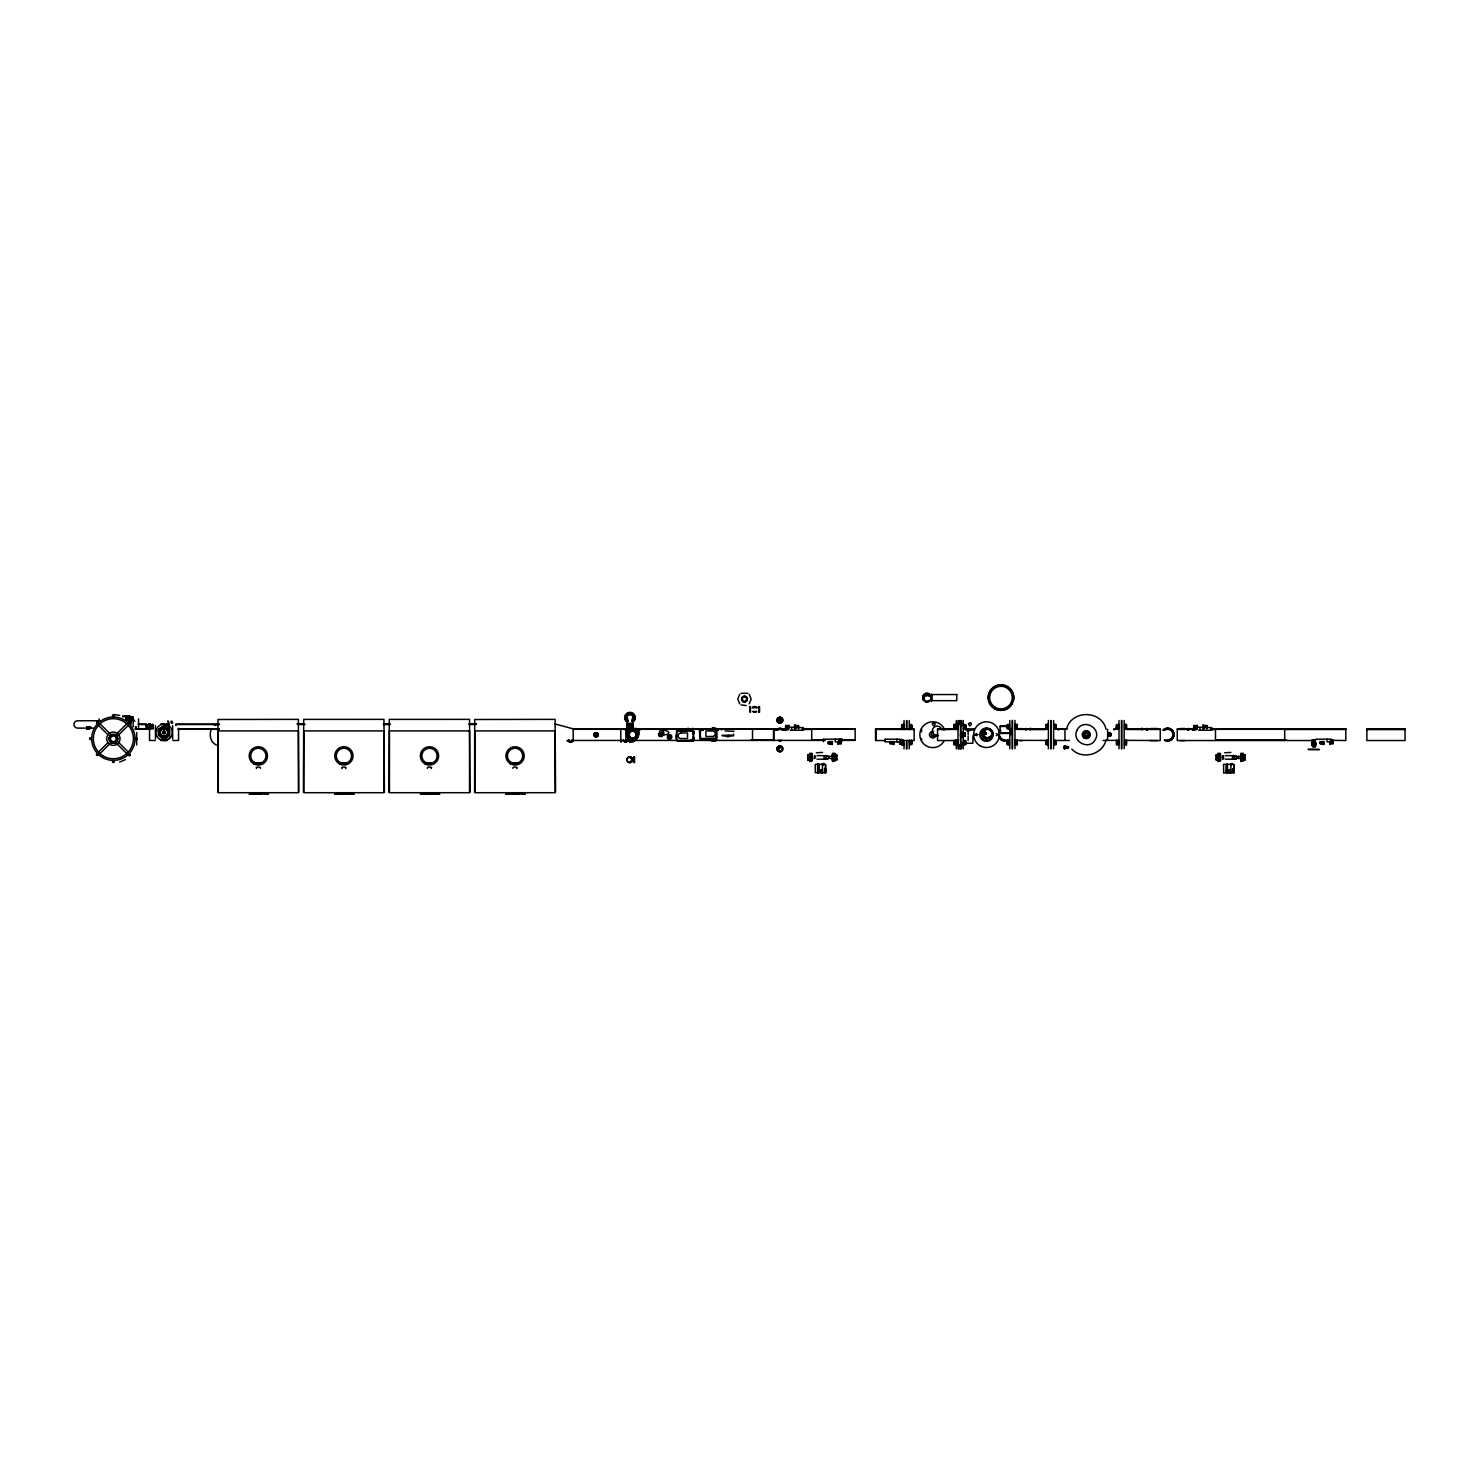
<?xml version="1.0" encoding="UTF-8"?>
<svg xmlns="http://www.w3.org/2000/svg" width="1479" height="1479" viewBox="0 0 1479 1479"><rect width="100%" height="100%" fill="white"/><g stroke="black" fill="none" stroke-linecap="round" stroke-linejoin="round"><path stroke-width="1.5" d="M598.034 735.858L598.034 734.139M785.201 729.092L788.381 727.058M841.643 740.424L841.699 739.186L842.106 740.794M1063.752 746.507L1064.566 748.54L1066.156 747.006L1063.752 746.396L1064.399 748.799L1066.211 747.413L1064.751 746.008L1063.697 747.801L1065.638 748.152L1064.972 746.285L1063.623 747.505M1065.915 748.06L1064.769 746.1M1064.769 748.725L1066.174 746.507L1063.623 746.747M1193.535 729.092L1196.714 727.058M809.679 755.381L809.679 761.537L812.1 760.502L812.008 753.329L809.679 753.329L809.679 755.381L812.008 755.381M832.566 755.381L832.566 761.537L834.988 760.502L834.877 753.329L832.566 753.329L832.566 755.381L834.877 755.381M1218.03 755.381L1218.03 761.537L1220.452 760.502L1220.36 753.329L1218.03 753.329L1218.03 755.381L1220.36 755.381M1240.899 755.381L1240.899 761.537L1243.321 760.502L1243.229 753.329L1240.899 753.329L1240.899 755.381L1243.229 755.381M162.875 731.181C166.277 728.907 164.114 736.875 162.542 731.717M982.555 733.362L985.125 728.981M96.264 754.641C99.481 757.433 95.691 751.702 97.596 755.307M97.337 755.455L97.059 754.401L97.485 755.399M136.715 744.972L136.715 732.456M167.866 734.527L168.347 732.327A4.271 4.271 0 0 0 161.895 728.611A4.271 4.271 0 0 0 161.895 736.024L162.93 736.468L161.84 736.154M168.31 733.455L167.164 729.202L161.84 728.5M571.689 740.184L571.356 741.293M572.225 740.11L572.077 741.238M572.465 740.609L572.539 740.11A2.034 2.034 0 0 1 570.284 742.218L570.118 742.273M596.592 736.209L594.595 734.231M597.442 735.1L596.592 733.066M633.123 717.666L633.604 718.646L633.715 717.666M663.054 734.157L661.945 736.431L659.505 736.431L658.395 734.157L660.725 732.678M660.373 736.209C656.399 732.087 663.368 734.823 663.664 732.715C660.059 729.997 664.163 737.078 660.318 736.209M661.316 732.974C662.869 728.685 665.846 735.876 661.723 733.954M822.176 764.162C825.911 761.611 822.398 766.603 822.657 765.05M840.812 739.001L841.643 741.034L838.464 742.384M899.898 740.11L901.173 742.329L903.207 741.478M903.687 740.572L903.392 740.11M931.289 734.323C935.541 740.443 933.822 730.404 931.844 733.51M990.006 738.003L985.236 738.021M991.374 737.134L992.538 732.382M1230.528 764.162C1234.244 761.611 1230.75 766.603 1230.99 765.05M1211.153 728.759L1345.816 728.759L1345.816 740.535L1331.839 740.313M1332.653 740.831C1330.749 736.949 1330.619 744.251 1332.653 740.258M903.595 724.507C900.822 723.286 900.822 730.478 903.595 729.258M909.881 729.258L911.563 729.258L911.767 725.856L909.696 724.821M909.696 740.757C908.605 746.507 913.246 745.12 911.563 740.166M957.579 724.507L953.973 724.433L953.973 729.202M955.841 724.211L955.841 729.406L955.711 725.098M953.789 740.424L953.789 744.547L955.896 744.621L955.896 740.166L957.579 740.166M961.96 744.861C970.446 746.192 961.979 734.897 963.864 744.935M1007.458 725.542C1005.757 728.796 1009.972 730.774 1009.325 726.744C1010.693 722.843 1004.537 725.357 1009.14 725.542M1017.127 729.129L1017.127 724.359L1015.444 724.359L1015.444 729.332M1015.444 744.787L1017.127 744.787L1017.127 740.036M1046.263 729.202L1046.263 724.433L1047.945 724.433M1046.263 740.424L1046.263 744.547L1046.078 740.424L1015.444 740.35M1056.117 726.818L1055.932 729.202M1054.25 741.293C1052.549 744.529 1056.745 746.507 1056.117 742.476C1057.485 738.576 1051.329 741.09 1055.932 741.293M1116.663 725.542C1114.963 728.796 1119.159 730.774 1118.531 726.744C1119.899 722.843 1113.742 725.357 1118.346 725.542M1126.314 729.129L1126.314 724.359L1124.632 724.359L1124.65 729.332M1124.632 744.787L1126.314 744.787L1126.314 740.036M825.245 757.858L824.579 759.06L823.914 757.858M1233.597 757.858L1232.931 759.06L1232.247 757.858M984.959 730.922L982.148 734.638L983.424 737.744L986.511 739.019L989.71 737.097L988.064 738.372M901.913 724.821L901.913 728.944M909.881 724.821L909.881 728.944M909.881 744.621L911.767 743.586L909.881 743.734M953.789 725.782L953.973 724.747M953.973 726.818L953.973 728.87M955.711 725.856L955.896 724.821M955.656 724.747L955.896 728.944M953.973 740.424L953.973 744.547M955.711 741.515L955.896 740.48M955.656 744.547L955.656 742.476L953.973 742.476M963.827 725.357L963.864 728.944M965.547 728.944L965.547 724.821M965.75 743.586L965.547 744.621L965.75 740.48M1007.458 724.673L1007.458 726.744M1007.458 740.35L1007.458 744.473M1009.14 744.473L1009.14 740.35M1017.127 744.473L1017.127 740.35M1046.263 724.747L1046.263 728.87L1046.078 724.747L1047.945 724.747M1054.25 724.747L1054.25 728.87M1055.932 728.87L1055.932 724.747M1056.117 743.512L1055.932 744.547L1056.117 740.424M1116.46 725.708L1116.663 724.673M1116.663 726.744L1116.663 728.796M1116.663 740.35L1116.663 744.473M1118.346 744.473L1118.346 740.35M1126.314 744.473L1126.314 740.35M715.54 728.87L716.576 729.905L715.928 738.52L700.399 738.52L700.399 735.377M1067.431 747.209L1068.781 747.117M1068.467 747.616L1067.468 747.708M785.867 725.505L785.867 730.164M837.872 743.882L840.959 743.882L841.237 740.572L841.237 743.641M1194.219 725.505L1194.219 730.164M1329.695 743.882L1332.782 743.808L1333.06 740.498L1333.06 743.641M670.209 734.786L670.468 737.411L668.822 737.799M814.559 755.843L814.06 758.579L815.632 757.858M1222.911 755.843L1222.911 759.004M1222.338 756.619L1222.246 757.858M129.967 755.307L129.265 754.382L129.708 755.455M778.749 719.053L779.082 721.567L781.263 720.976M781.004 747.69L778.749 747.69L778.749 749.945M984.959 738.372L982.777 736.191L982.777 733.103M901.913 743.734L901.913 744.935L903.595 744.935L903.577 743.216M911.563 725.69C912.229 722.621 907.182 726.318 911.563 725.69L911.563 728.944L911.767 724.821M943.953 729.387L955.656 729.202L955.896 724.507M955.656 744.861L955.841 741.441L957.579 741.367M963.624 725.616L963.864 724.507M1047.945 740.092C1045.228 738.871 1045.228 746.1 1047.945 744.861M1055.932 725.616C1057.041 723.897 1053.122 723.897 1054.25 725.616M211.331 729.258C208.927 734.749 210.48 742.606 216.433 745.046M823.988 756.619L825.171 756.619M1232.321 756.619L1233.523 756.619M829.201 757.858L827.63 759.06L826.058 757.858M1237.553 757.858L1235.982 759.06L1234.41 757.858M129.412 722.048L129.394 723.102L130.06 722.233M146.624 725.431L149.361 723.656L152.097 725.431M159.769 731.181L160.213 730.108M594.114 733.602L594.946 736.431L598.015 735.95M597.738 735.063L596.481 736.246M627.133 741.367L628.057 740.276M661.889 735.285C662.352 730.774 656.916 736.209 661.427 735.747M700.399 732.087L700.066 729.184L702.451 728.888L703.098 729.868L700.122 729.739L700.362 731.661M778.49 719.386L779.119 721.493L781.189 720.939M778.49 748.023L778.564 749.576M788.492 729.757L786.939 727.058L785.367 729.757M984.385 733.288C988.933 730.626 983.406 737.892 984.7 732.475M986.271 734.083L986.16 733.048M1066.525 729.35C1070.851 709.68 1101.744 709.68 1106.07 729.35M1106.07 739.944C1102.594 754.678 1082.203 760.151 1071.813 749.132M1111.08 735.451C1108.954 728.093 1107.29 740.794 1111.247 734.231M1196.844 729.757L1195.272 727.058L1193.719 729.757M1333.466 740.979L1330.268 742.384M798.623 728.851L798.327 725.505M831.161 741.885C827.593 740.11 827.242 745.878 831.161 743.882L831.032 741.367M890.229 741.885L890.229 743.937L892.909 743.882M1206.956 728.851L1206.679 725.505M1322.984 741.885C1319.416 740.11 1319.065 745.878 1322.984 743.882M1223.965 758.246L1222.837 759.004M1237.294 756.619L1238.847 756.268M1238.773 758.579L1238.773 756.268M670.209 736.653L670.468 738.834L668.822 739.019M110.888 735.008L111.054 734.897A4.529 4.529 0 0 0 111.11 742.624A4.529 4.529 0 0 0 117.895 738.705A4.529 4.529 0 0 0 111.11 734.786L108.836 738.705L111.11 742.624L115.639 742.624L117.895 738.705L115.639 734.786L111.11 734.786L100.054 723.878L98.538 725.394L108.041 734.915M690.841 731.051L693.059 731.476L693.059 733.713M693.022 734.157L693.817 732.771M692.634 740.665L693.817 739.167M699.604 730.367L700.787 728.87M699.604 736.764L700.233 735.673A1.923 1.923 0 0 0 700.14 738.298L700.399 738.483M729.332 735.451L726.097 735.95M933.693 735.913L934.266 734.915M1107.993 734.416L1108.64 733.307M1110.711 735.987L1111.358 734.86M716.557 737.596L716.409 729.739L708.57 729.886M693.041 740.572L692.893 737.337A1.923 1.923 0 0 1 693.448 740.166A1.923 1.923 0 0 1 690.582 740.35L693.669 739.629L692.634 730.94M982.5 734.12L982.5 735.174L982.37 733.547M164.28 733.917L165.334 733.288M828.85 757.858L830.495 758.579M1238.847 758.579L1237.202 757.858M826.225 756.619L830.495 756.268M1234.577 756.619L1237.387 756.619M96.523 721.863L97.429 723.453L97.189 721.752M171.157 736.431L168.162 739.445M572.003 740.924L570.173 741.682M594.022 733.713L597.387 732.844C600.677 734.601 595.982 739.001 593.985 735.95L593.985 733.935M660.355 734.213C654.421 725.893 680.229 732.844 662.592 735.211M700.362 735.803L700.362 738.058M739.722 694.354L737.762 699.086L739.722 703.819M749.206 703.819L751.166 699.086L749.206 694.354M841.459 741.478L838.334 741.478L839.425 738.834M1330.434 739.297L1330.823 742.144L1333.282 741.404M726.873 736.413L729.794 735.95M903.262 740.702L900.193 742.384M109.631 736.487L111.147 734.971M108.041 742.513L98.538 752.016L100.054 753.55L110.999 742.513M117.118 736.487L128.211 725.394L126.676 723.878L115.584 734.971L117.174 736.339M260.396 768.377C261.654 766.251 254.092 766.806 256.606 768.562M985.088 729.147L986.216 728.481M990.154 737.929L991.207 737.134M148.122 725.468L150.599 725.468M164.151 723.934L160.749 724.118L164.04 725.08M632.106 721.382C640.999 711.954 618.943 711.954 627.836 721.382M631.219 762.11L632.531 759.762L631.219 757.433M702.451 728.888L703.338 730.034A1.923 1.923 0 0 0 700.528 728.888L700.14 738.298M700.898 729.942L702.007 729.868M753.107 707.72L756.416 707.72M752.811 711.325L753.384 711.769A2.755 2.755 0 0 0 756.139 711.769L756.712 711.325M729.147 735.858L727.945 736.357M1065.435 748.559L1065.712 746.581M1311.707 740.203L1315.681 740.166M700.972 729.868L702.1 729.942M1064.455 746.1L1064.862 748.429M164.224 730.718L165.648 732.087M162.431 732.549L163.448 733.824M594.336 733.307L597.83 733.307L598.182 735.525M729.424 735.766L726.725 735.858M729.757 735.803L727.945 736.801L726.115 735.803M776.142 729.776L779.951 727.871L783.778 729.776M214.4 725.32L218.596 723.897M628.575 740.221L628.205 740.35A2.884 2.884 0 0 1 623.103 740.535M345.587 764.236C348.305 762.221 339.467 762.221 342.185 764.236M345.587 768.562C348.305 766.547 339.467 766.547 342.185 768.562M431.165 764.236C433.939 761.851 424.048 762.683 428.263 764.384M431.165 768.562C433.661 766.806 426.1 766.251 427.376 768.377M516.744 764.236C519.517 761.851 509.626 762.683 513.823 764.384M516.744 768.562C519.24 766.806 511.679 766.251 512.954 768.377M129.302 721.604C127.194 724.858 132.407 722.085 129.542 721.752M148.547 725.283L150.118 725.376M165.186 736.579L166.258 736.154M119.633 762.055L125.456 759.633M596.444 736.098L597.738 734.231M741.108 693.281L747.819 693.281M626.19 741.367L628.002 740.35M755.935 711.417L753.587 711.417M690.841 740.554L693.059 740.129L693.281 738.224M728.574 735.747L727.631 735.784M976.732 735.71L974.901 734.638L976.732 733.584M996.291 733.584L998.122 734.638L996.291 735.71M816.334 752.774L822.527 752.423M1224.667 752.774L1230.879 752.423M259.509 764.384C263.724 762.683 253.833 761.851 256.606 764.236M633.604 716.705A3.753 3.753 0 0 0 626.338 716.705L626.338 718.646L626.819 717.666A3.346 3.346 0 0 0 627.595 720.051M779.119 747.505L780.635 747.505M814.485 755.843L815.391 756.268M1222.837 755.843L1223.817 756.268M1311.855 745.046L1311.855 743.882L1315.829 743.882L1315.829 745.046L1311.855 744.898L1313.481 744.029M1314.202 744.029L1315.829 744.787M1315.478 744.029L1314.739 745.046M963.513 735.821L962.496 735.821M149.638 729.702L146.902 728.444M746.192 705.557L741.108 704.891M570.247 742.292L570.376 742.273A2.034 2.034 0 0 1 568.25 740.184L568.435 741.238M713.026 727.964L714.357 727.964M728.315 736.043L727.261 735.821M714.357 741.182L713.026 741.182M780.616 741.182L779.285 741.182M986.308 728.629L990.246 728.999L992.686 732.179M1064.769 746.451C1061.534 749.003 1068.282 747.93 1064.547 746.581M1314.073 746.285L1315.275 746.285M1312.409 745.712L1313.611 746.414L1312.409 745.582M1314.073 745.582L1315.275 745.712M668.822 735.1L670.523 735.1M668.822 736.634L670.523 736.634M670.468 738.317L668.822 738.317L670.523 738.446M922.711 695.463L924.153 695.463M922.711 697.607L924.153 697.607M922.711 699.733L924.153 699.733M753.329 707.036L756.194 707.036M753.329 711.732L756.194 711.732M130.023 722.787L130.023 716.113L125.697 715.91L125.697 718.128L130.023 718.258M125.697 717.74L130.023 717.888M131.002 720.033L133.165 720.033M100.128 720.754L77.629 720.754A3.679 3.679 0 0 0 73.95 724.433A3.679 3.679 0 0 0 77.629 728.112L93.38 728.112M627.114 723.434L632.809 723.434M296.891 723.897L303.805 723.897M384.392 723.897L388.995 723.897M469.601 723.897L476.497 723.897M626.763 723.638L633.16 723.638M138.286 724.118L146.458 724.118L146.458 725.616M219.151 724.118L175.872 724.118L175.872 725.616M297.908 724.118L304.729 724.118M383.486 724.118L390.308 724.118M469.046 724.118L475.887 724.118M627.114 723.934L632.809 723.934M162.967 724.433L165.112 724.433M626.615 724.248L633.326 724.248M961.96 724.433C971.592 723.564 958.004 734.231 974.328 729.387M138.286 724.525L146.458 724.525M175.872 724.525L219.151 724.525M297.908 724.525L304.729 724.525M383.486 724.525L390.308 724.525M469.046 724.525L475.887 724.525M627.114 724.618L632.809 724.618M903.595 724.821L901.728 724.821L901.728 728.944M957.579 724.821L953.789 724.747L953.789 728.87M961.96 724.747L965.75 724.821L965.75 728.944M1009.325 724.673L1007.273 724.673L1007.273 728.796M1015.444 724.673L1017.312 724.673L1017.312 728.796L1017.127 724.673M1054.046 724.747L1056.117 724.747L1056.117 728.87M1118.531 724.673L1116.46 724.673L1116.46 728.796M1124.632 724.673L1126.499 724.673L1126.499 728.796L1126.314 724.673M627.114 724.95L632.809 724.95M153.095 725.246L145.626 725.024M627.114 725.283L632.809 725.283M627.114 725.616L632.809 725.616M785.867 725.542L788.954 725.542M795.665 725.542L798.327 725.542M901.913 725.69L903.595 725.69M953.973 725.616L955.656 725.616M1015.444 725.542L1017.127 725.542M1124.632 725.542L1126.314 725.542M1194.219 725.542L1197.306 725.542M1204.017 725.542L1206.679 725.542M627.114 725.949L632.809 725.949M1008.382 726.023L1000.118 726.023L1000.118 733.473L1008.382 733.473M627.114 726.281L632.809 726.281M145.737 726.374L152.966 726.374M627.114 726.633L632.809 726.633M1000.118 726.466L1008.197 726.466M627.114 726.892L632.809 726.892M785.867 726.855L788.954 726.855M795.665 726.855L798.327 726.855M901.913 726.873L903.595 726.873M909.881 726.873L911.563 726.873M955.896 726.873L957.579 726.873M963.864 726.873L965.547 726.873M1046.263 726.818L1047.945 726.818M1054.25 726.818L1055.932 726.818M1194.219 726.855L1197.306 726.855M1204.017 726.855L1206.679 726.855M626.726 727.483L633.197 727.483M785.867 727.557L788.954 727.557M795.665 727.557L798.327 727.557M1194.219 727.557L1197.306 727.557M1204.017 727.557L1206.679 727.557M803.152 727.613L787.346 727.113M1211.504 727.613L1195.698 727.113M145.737 727.927L152.966 727.927M626.726 727.927L633.215 727.927M901.913 728.075L903.595 728.075M909.881 728.075L911.563 728.075M953.973 728.001L955.656 728.001M1007.458 727.927L1009.14 727.927M1015.444 727.927L1017.127 727.927M1116.663 727.927L1118.346 727.927M1124.632 727.927L1126.314 727.927M784.72 728.629L785.127 730.256L785.127 729.092M802.302 728.759L855.139 728.759L855.139 740.387L839.055 740.387M1019.826 728.611L1022.414 728.611M1118.457 728.759L1114.094 728.759L1114.094 730.016M1127.201 728.759L1140.291 728.759M1150.181 728.537L1157.595 728.537M1180.039 728.537L1185.086 728.537M136.253 728.87L153.335 728.833M178.146 728.87L219.151 728.87M554.791 723.897L573.131 728.833L752.515 728.833L752.515 740.461M802.727 728.907L811.712 728.907L811.712 740.535M957.579 728.944L937.557 728.907L937.557 740.535L957.19 740.535M963.679 728.944L974.328 728.833M1015.444 729.129L1047.945 728.87M1054.046 728.87L1067.172 728.833M1124.632 729.129L1160.257 728.907L1160.257 740.535L1124.632 740.35M1210.987 728.907L1215.479 728.907L1215.479 740.535M1345.816 728.907L1284.696 728.907L1284.696 740.535M136.253 729.276L146.458 729.276L146.458 728.241M178.146 729.276L219.151 729.276M573.131 729.313L773.868 729.258M802.302 729.258L855.139 729.258M1032.287 729.387L1045.394 729.387M1055.747 729.313L1064.954 729.313L1064.954 739.796M1114.094 729.313L1118.457 729.313L1118.531 724.137M1127.201 729.313L1140.291 729.313M1193.054 729.092L1193.479 730.256L1193.535 728.629M1211.153 729.313L1345.816 729.313M1366.855 729.387L1405.05 729.387M773.517 729.443L786.994 729.443M802.727 729.443L811.712 729.443M875.568 729.443L914.133 729.443M937.557 729.443L957.19 729.443M1017.034 729.443L1046.245 729.443M1126.554 729.443L1160.257 729.443M1177.266 729.443L1195.254 729.443M1210.987 729.443L1215.479 729.443M1284.696 729.443L1345.816 729.443M1366.855 729.443L1405.05 729.443M790.359 730.256L803.152 730.256M1198.711 730.256L1211.504 730.256M692.893 730.94L690.582 731.236A1.923 1.923 0 0 1 693.448 731.439A1.923 1.923 0 0 1 692.893 734.25C697.589 727.021 679.508 732.66 677.493 731.014C671.337 745.065 683.612 740.276 692.727 740.72M725.043 730.977L734.046 731.292M1000.118 733.029L1010.231 733.029M1109.028 733.085L1110.322 733.085M932.195 733.307L933.341 733.307M658.636 734.157L659.061 735.618M974.217 734.638L978.026 734.638M668.822 734.786L670.468 734.971M670.597 735.229L668.822 735.229L670.209 735.673M722.27 735.266L733.621 735.266M722.288 735.876L733.584 735.876M960.481 735.766L961.239 735.766A1.886 1.83 -90 0 0 964.031 735.987M668.822 736.006L670.209 736.006M932.195 736.117L933.341 736.117M1109.028 736.209L1110.322 736.209M668.822 736.376L670.468 736.376M668.822 736.893L670.597 736.893M668.822 737.411L670.523 737.152M668.822 738.446L670.597 738.576M823.674 739.186L842.087 739.186M885.422 739.186L899.953 739.186M1315.663 739.186L1330.083 739.186M751.184 739.907L773.868 739.907M811.49 739.907L825.282 739.907M841.348 739.907L855.139 739.907M1215.72 739.833L1286.471 739.833M573.131 740.461L825.282 740.387M884.923 740.535L875.568 740.535L875.568 728.907L914.133 728.907L914.133 740.535L900.656 740.535M1009.325 740.35L1007.273 740.35L1007.273 744.473L1009.325 744.473M1055.729 740.461L1069.465 740.461M1103.131 740.461L1118.531 740.35M1311.855 740.535L1177.266 740.535L1177.266 728.907L1195.087 728.74M1312.206 740.313L1315.256 740.313M155.11 740.572L149.527 740.387L149.527 728.278M172.969 740.572L178.571 740.387L178.571 728.278M566.808 740.72L568.324 740.72M1019.826 740.683L1022.414 740.683M1150.181 740.609L1157.595 740.609M1180.039 740.609L1185.086 740.609M909.881 741.367L911.563 741.367M963.864 741.367L965.547 741.367M1046.263 741.293L1047.945 741.293M1312.206 741.349L1315.108 741.404M1312.206 741.497L1315.256 741.497M840.959 741.885L835.21 741.811L835.21 739.186M885.422 741.811L902.708 741.885M1312.206 742.07L1315.478 742.07M1332.782 741.885L1327.033 741.811L1327.033 739.186M1312.206 742.255L1315.478 742.255M828.499 742.569L831.161 742.569M837.872 742.569L840.959 742.569M890.229 742.569L892.909 742.569M899.602 742.569C903.78 741.755 902.837 745.749 902.985 740.572M1007.458 742.403L1009.14 742.403M1015.444 742.403L1017.127 742.403M1116.663 742.403L1118.346 742.403M1124.632 742.403L1126.314 742.403M1312.206 742.643L1315.478 742.458M1320.322 742.569L1322.984 742.569M1329.695 742.569L1332.782 742.569M964.641 743.271L972.905 743.271L972.905 735.821M1015.444 743.604L1017.127 743.604M1124.632 743.604L1126.314 743.604M1311.965 743.549L1315.441 743.604M899.602 743.882L903.595 743.734M957.579 743.734L953.789 744.27L957.579 744.935L957.579 739.944M963.864 743.734L965.547 743.734M1046.263 743.678L1047.945 743.678M1054.25 743.678L1055.932 743.678M1311.855 744.029L1315.829 744.029M1015.444 744.473L1017.312 744.473L1017.312 740.35M1118.531 744.473L1116.46 744.473L1116.46 740.35M1124.632 744.473L1126.499 744.473L1126.499 740.35M1312.502 744.455L1315.127 744.399M903.595 744.621L901.728 744.621L901.728 743.087M1312.502 744.603L1315.182 744.787M1312.502 745.361L1315.182 745.361M1312.169 745.712L1315.515 745.508L1315.515 746.488L1312.169 745.508M1314.276 746.359L1315.515 746.359M1312.927 747.135L1314.868 747.135M1308.323 749.187L1319.36 749.428M1308.323 749.65L1319.36 749.65M807.83 754.715L810.159 754.715M834.396 754.715L836.726 754.715M1216.182 754.715L1218.511 754.715M1242.748 754.715L1245.078 754.715M807.83 755.732L810.159 755.732M817 755.64L827.667 755.64M834.396 755.732L836.726 755.732M1216.182 755.732L1218.511 755.732M1225.351 755.64L1236.019 755.64M1242.748 755.732L1245.078 755.732M807.83 756.416L810.159 756.416M834.396 756.416L836.726 756.416M1216.182 756.416L1218.511 756.416M1242.748 756.416L1245.078 756.416M807.83 758.45L810.159 758.45M834.396 758.45L836.726 758.45M1216.182 758.45L1218.511 758.45M1242.748 758.45L1245.078 758.45M807.83 759.115L810.159 759.115M817 759.208L827.667 759.208M836.726 759.115L834.396 759.115L834.396 758.024M1216.182 759.115L1218.511 759.115M1225.351 759.208L1236.019 759.208M1242.748 759.115L1245.078 759.115M809.679 759.485L812.008 759.485M832.566 759.485L834.877 759.485M1218.03 759.485L1220.36 759.485M1240.899 759.485L1243.229 759.485M807.83 760.132L810.159 760.132M834.396 760.132L836.726 760.132M1216.182 760.132L1218.511 760.132M1242.748 760.132L1245.078 760.132M821.474 764.347L815.262 764.347L815.299 772.63L825.8 772.796L825.67 764.514L822.361 764.162M1229.807 764.347L1223.595 764.347L1223.632 772.63M824.579 769.062L825.559 769.062M1232.931 769.062L1233.911 769.062M825.559 769.487L824.579 769.394M1233.911 769.487L1232.931 769.394M822.509 769.672L820.623 769.672L820.623 772.63M1230.842 769.672L1228.975 769.672L1228.975 772.63M825.559 769.819L824.579 769.893M1233.911 769.893L1232.931 769.819M824.579 770.3L825.559 770.3M1232.931 770.3L1233.911 770.3M824.579 770.725L825.559 770.633M1232.931 770.725L1233.911 770.725M824.579 771.132L825.559 771.058M1232.931 771.132L1233.911 771.132M822.509 771.391L821.677 772.796M825.559 771.465L824.579 771.557M1230.842 771.391L1230.066 772.796M1233.911 771.465L1232.931 771.465M824.579 772.389L825.559 772.389M1232.931 772.389L1233.911 772.389M1223.632 772.796L1234.152 772.796L1234.022 764.514L1230.713 764.162M264.26 793.798L268.457 793.798M349.82 793.798L354.036 793.798M435.399 793.798L439.596 793.798M520.978 793.798L525.174 793.798M264.26 794.001L268.457 794.001M349.82 794.001L354.036 794.001M435.399 794.001L439.596 794.001M520.978 794.001L525.174 794.001M982.666 735.008L984.996 738.076M1064.769 746.082L1065.712 746.47M823.267 765.068L822.398 764.403L822.509 772.796M113.365 714.542L119.633 715.374M1312.206 743.882L1312.834 745.046M779.877 718.646L781.189 719.423M780.283 718.628L781.263 719.386M624.988 741.367L623.565 740.276M97.485 722.029L96.523 722.917L97.743 721.974M1196.271 728.297L1194.293 728.297L1194.293 729.424L1196.271 729.424L1196.4 725.801M838.907 741.145L839.906 741.718L840.885 739.999L838.907 739.999L838.778 743.641M787.919 728.297L786.939 727.723L785.941 729.424L787.919 729.424L788.067 725.801M786.736 728.74L773.517 728.907L773.517 740.535M627.54 720.513L628.076 720.939A3.919 3.919 0 0 1 626.967 715.152A3.919 3.919 0 0 1 632.975 715.152A3.919 3.919 0 0 1 631.921 721.068M624.046 741.367L623.121 740.276M166.203 728.592L168.199 731.199M637.19 729.886L635.545 729.572A6.23 6.23 0 0 0 634.306 728.999M568.971 740.11L569.452 741.256M569.045 741.386L568.546 740.184L569.193 740.924M568.454 741.034L571.818 741.903L572.983 740.11L572.817 741.478M961.979 735.507L962.219 733.584L963.957 734.323M1110.711 733.307L1111.358 734.416M1107.993 734.86L1108.64 735.987M931.271 734.915L931.844 735.913M699.604 730.7L700.233 731.791A1.923 1.923 0 0 1 700.528 728.888M699.604 737.097L700.233 738.206M693.022 731.051L693.817 732.438M693.022 737.448L693.817 738.834M1230.842 764.606L1230.842 772.796M160.213 734.527L159.621 732.327M964.345 734.323L962.903 733.473L962.053 734.971M171.952 721.012L172.636 722.935M170.88 721.401L171.564 723.323M168.051 721.123L169.438 724.95L167.959 721.16M963.624 724.433L963.864 725.69M955.656 743.678L955.896 744.935L955.841 740.221M1118.346 724.673L1118.531 725.708M1009.14 724.673L1009.325 725.708M963.624 724.747L963.827 725.782M955.656 740.424L955.896 742.55M901.728 743.586L901.913 744.621M1331.303 742.31L1330.268 742.883L1330.268 741.811M1330.601 741.367L1330.601 743.641M1329.695 741.497L1329.695 744.103M1324.167 741.497L1324.167 744.529M1323.15 741.589L1323.15 744.529M1322.855 741.367L1322.855 743.641M1320.044 741.367L1320.044 743.641M1245.17 755.085L1245.17 759.762M1243.321 753.865L1243.321 760.982M1243.044 755.806L1243.044 759.06M1242.452 755.806L1242.452 759.06M1240.807 753.865L1240.807 760.982M1240.659 755.085L1240.659 759.762M1233.745 764.514L1233.745 772.796M1227.496 764.347L1227.496 772.704M1227.237 764.347L1227.237 772.704M1226.831 764.347L1226.59 772.704M1226.165 764.347L1225.925 772.704M1220.452 753.865L1220.452 760.982M1218.936 757.969L1218.936 759.078M1218.807 754.179L1218.807 760.668M1218.215 754.179L1218.215 760.668M1217.938 753.865L1217.938 760.982M1216.089 755.085L1216.089 759.762M1211.745 727.705L1211.745 730.164M1206.956 725.801L1206.956 728.056M1204.146 725.801L1204.146 728.056M1203.851 724.913L1203.851 728.851M1202.815 724.913L1202.815 728.851M1199.968 727.613L1199.968 730.256M1197.306 725.32L1197.306 728.851M1193.941 725.801L1193.941 729.646M1193.239 728.075L1192.98 730.256M1188.617 728.352L1188.617 730.164M1187.951 728.537L1187.951 730.312M1147.316 728.537L1147.316 730.312M1146.65 728.352L1146.65 730.164M1142.028 728.075L1142.028 729.979M1124.65 739.814L1124.65 745.009M1124.188 720.439L1124.188 748.707M1121.748 720.439L1121.748 748.707M1121.452 720.513L1121.452 748.781M1118.993 720.513L1118.993 748.781M1118.531 739.814L1118.531 745.009M1107.623 729.313L1107.623 739.796M1067.746 746.47L1067.746 748.356M1067.431 746.488L1067.431 748.337M1067.209 746.729L1067.209 748.577M1066.655 746.488L1066.655 748.337M1058.483 728.833L1058.483 730.09M1054.046 724.211L1054.046 729.406M1054.046 739.888L1054.046 745.083M1053.584 720.513L1053.584 748.781M1051.144 720.513L1051.144 748.781M1050.848 720.513L1050.848 748.781M1048.389 720.513L1048.389 748.781M1047.945 724.211L1047.945 729.406M1047.945 739.888L1047.945 745.083M1030.549 728.149L1030.549 730.053M1025.945 728.407L1025.945 730.238M1015.444 739.814L1015.444 745.009M1014.982 720.439L1014.982 748.707M1012.542 720.439L1012.542 748.707M1012.246 720.513L1012.246 748.781M1010.841 728.444L1010.841 734.749M1009.806 720.513L1009.806 748.781M1009.325 724.137L1009.325 729.332M1009.325 739.814L1009.325 745.009M968.116 728.907L968.116 734.712M968.116 736.08L968.116 740.535M965.269 733.048L965.269 736.246M965.121 732.955L965.121 736.32M964.881 732.955L964.881 736.32M963.679 724.285L963.679 729.48M963.679 739.944L963.679 745.139M963.217 720.513L963.217 733.122M963.217 736.172L963.217 748.781M961.96 724.303L961.96 725.505M961.96 742.476L961.96 744.991M961.498 720.513L961.498 725.505M961.313 733.14L961.313 736.154M961.498 743.161L961.498 748.781M961.239 733.214L961.239 736.08M960.777 720.513L960.777 734.638M960.777 737.559L960.777 748.781M960.481 720.587L960.481 748.855M959.058 720.513L959.058 724.655M959.058 744.64L959.058 748.781M958.743 720.587L958.743 724.728M958.743 744.713L958.743 748.855M958.022 720.587L958.022 748.855M957.579 724.285L957.579 729.48M956.303 720.587L956.303 725.505M956.303 744.713L956.303 748.855M943.953 728.907L943.953 730.108M931.548 694.39L931.548 700.806M931.104 694.39L931.104 700.806M930.975 694.742L930.975 700.473M924.301 694.742L924.301 700.473M924.153 694.871L924.153 700.325M921.583 728.907L921.583 731.809M921.583 738.483L921.583 740.535M911.767 740.48L911.767 744.621M909.696 724.285L909.696 729.48M909.696 740.295L909.696 745.139M909.234 720.587L909.234 729.48M909.234 740.295L909.234 748.855M906.793 720.587L906.793 727.65M906.793 741.792L906.793 748.855M906.479 720.587L906.479 727.65M906.479 741.792L906.479 748.855M904.039 720.587L904.039 729.48M904.039 741.792L904.039 748.855M903.577 724.285L903.577 729.48M901.229 742.31L900.193 742.883L900.193 741.811M900.508 741.367L900.508 743.641M899.602 741.497L899.602 744.103M896.94 739.186L896.94 741.811M894.092 741.497L894.092 744.529M893.076 741.589L893.076 744.529M892.761 741.367L892.761 743.641M889.951 741.367L889.951 743.641M885.163 739.26L885.163 741.718M875.938 728.907L875.938 740.535M839.48 742.31L838.464 742.883L838.464 741.811M837.872 741.497L837.872 744.103M836.818 755.085L836.818 759.762M834.988 753.865L834.988 760.982M834.692 755.806L834.692 760.557M834.119 755.806L834.119 760.557M833.99 757.969L833.99 759.078M832.455 753.865L832.455 760.982M832.363 741.497L832.363 744.529M832.307 755.085L832.307 759.762M831.327 741.589L831.327 744.529M828.222 741.367L828.222 743.641M825.411 764.514L825.411 772.796M823.433 739.26L823.433 741.718M819.144 764.347L818.904 772.704M818.479 764.347L818.479 772.704M818.238 764.347L818.238 772.704M817.813 764.347L817.813 772.704M817.573 764.347L817.573 772.704M812.1 753.865L812.1 760.982M810.455 755.806L810.455 759.06M809.882 755.806L809.882 759.06M809.586 753.865L809.586 760.982M807.737 755.085L807.737 759.762M803.393 727.705L803.393 730.164M798.623 725.801L798.623 728.056M795.794 725.801L795.794 728.056M795.499 724.913L795.499 728.851M794.482 724.913L794.482 728.851M791.635 727.613L791.635 730.256M788.954 725.32L788.954 728.851M785.589 725.801L785.589 729.646M784.628 729.092L784.628 730.256M773.868 740.387L773.868 728.759L721.678 728.759L721.678 729.96M759.559 706.648L759.559 712.12M759.041 706.481L759.041 712.286M758.782 706.611L758.782 712.157M750.482 706.481L750.482 712.286M749.964 706.648L749.964 712.12M733.547 734.139L733.547 735.155M693.392 728.537L693.392 730.312M692.708 728.352L692.708 730.164M692.301 728.833L692.301 730.034M688.086 728.075L688.086 729.979M671.743 735.969L671.743 737.818M670.856 735.118L670.856 738.687M668.619 734.749L668.619 739.038M667.473 735.155L667.473 738.631M640.111 728.833L640.111 730.034M634.565 757.008L634.565 762.517M634.047 756.897L634.047 762.646M633.788 757.008L633.788 762.517M630.387 740.461L630.387 741.829M629.869 740.554L629.869 741.996M629.758 757.008L632.106 759.762L629.758 762.517M629.61 740.48L629.61 741.866M625.857 728.833L625.857 740.461M625.321 728.833L625.321 730.034M621.309 740.554L621.309 741.996M620.792 741.829L620.755 728.833M573.131 728.833L573.279 740.683M555.568 792.263L555.106 719.367L474.704 719.497L474.574 792.263M519.277 794.205L506.373 794.205M469.989 792.263L469.527 719.367L389.273 719.404L388.995 792.263M433.698 794.205L420.794 794.205M384.411 792.263L383.948 719.367L303.694 719.404L303.417 792.263M348.12 794.205L335.215 794.205M298.832 792.263L298.37 719.367L217.968 719.497L217.838 792.263M262.541 794.205L249.637 794.205M172.655 725.486L172.655 739.167M166.739 724.118L166.739 725.616M166.739 726.707L166.739 727.982M165.685 740.498L167.33 739.555L167.33 740.498L160.749 740.498L160.749 739.555M155.443 725.486L155.443 739.167M153.095 725.024L153.095 727.927M152.448 724.118L152.448 725.616M138.545 718.849L138.545 727.89M133.165 726.725L133.165 716.686L131.002 716.686L131.002 724.488M131.446 718.849L131.446 722.214M129.69 717.5L129.69 722.787M129.468 715.91L129.431 722.787M128.839 718.849L128.839 720.014M128.229 718.849L128.229 720.014M127.638 718.849L127.638 720.014M127.046 718.849L127.046 720.014M126.436 718.849L126.436 720.014M125.697 718.849L125.697 720.014M99.111 718.849L99.111 721.123M90.589 726.707L90.589 728.223M89.59 726.707L89.59 729.276M89.406 726.707L89.406 729.036M89.202 726.707L89.202 729.276M88.629 726.707L88.832 729.276M88.444 726.707L88.444 729.276M88.259 726.707L88.056 729.276M87.871 726.707L87.871 729.036M87.686 726.707L87.686 729.276M87.113 726.707L87.298 729.276M86.91 726.707L86.91 729.276M86.725 726.707L86.725 729.036M938.389 735.581A4.807 4.807 0 0 1 932.491 732.179A4.807 4.807 0 0 1 935.893 726.281A4.807 4.807 0 0 1 941.79 729.683M943.953 741.164A12.904 12.904 0 0 1 924.467 744.603A12.904 12.904 0 0 1 924.467 724.821A12.904 12.904 0 0 1 943.953 728.26M936.059 734.712A3.291 3.291 0 0 1 932.491 737.984A3.291 3.291 0 0 1 929.533 734.139A3.291 3.291 0 0 1 933.619 731.55M1012.006 703.949A12.719 12.719 0 0 1 990.56 704.891A12.719 12.719 0 0 1 998.769 685.073A12.719 12.719 0 0 1 1013.263 700.898M925.558 695.962A2.329 2.255 -90 0 1 928.738 695.962M926.316 695.962A2.329 2.255 -90 0 1 929.496 695.962M930.642 695.426A4.363 4.215 -90 0 0 924.578 694.021A4.363 4.215 -90 0 0 923.765 700.399A4.363 4.215 -90 0 0 929.977 700.695A4.215 4.067 -90 0 1 923.913 700.307A4.215 4.067 -90 0 1 924.689 694.15A4.215 4.067 -90 0 1 930.55 695.481M924.024 695.796A3.587 3.476 -90 0 1 930.032 695.796M929.478 700.14A3.587 3.476 -90 0 1 923.672 696.664M637.301 737.3A5.324 5.324 0 0 1 634.084 739.796M631.311 739.796A5.324 5.324 0 0 1 628.926 738.409M628.076 737.3A5.324 5.324 0 0 1 628.076 731.976M630.036 730.034A5.324 5.324 0 0 1 632.698 729.313M634.084 729.498A5.324 5.324 0 0 1 636.469 730.885M634.232 728.944A5.898 5.898 0 0 1 637.8 737.596A5.898 5.898 0 0 1 628.52 738.816M627.577 737.596A5.898 5.898 0 0 1 632.698 728.74M637.523 737.429A5.565 5.565 0 0 1 634.14 740.018M631.256 740.018A5.565 5.565 0 0 1 628.76 738.576M627.872 737.429A5.565 5.565 0 0 1 628.76 730.7M629.906 729.831A5.565 5.565 0 0 1 632.698 729.073M634.14 729.258A5.565 5.565 0 0 1 637.523 731.865M627.983 740.48A2.755 2.755 0 0 1 623.214 740.48M633.086 717.666A3.106 3.106 0 0 1 632.162 719.866M627.762 719.866A3.106 3.106 0 0 1 626.856 717.666M626.967 716.871A3.106 3.106 0 0 1 627.762 715.466M628.409 714.967A3.106 3.106 0 0 1 631.515 714.967M632.162 715.466A3.106 3.106 0 0 1 632.975 716.871M632.476 718.35A2.588 2.588 0 0 1 632.217 718.96M627.725 718.96A2.588 2.588 0 0 1 627.466 718.35M632.328 721.77A4.733 4.733 0 0 0 632.846 713.913A4.733 4.733 0 0 0 625.395 716.446L624.785 719.053L625.229 717.666A4.733 4.733 0 0 0 627.595 721.77M633.604 718.646A3.753 3.753 0 0 1 632.624 720.328M628.094 720.92A3.753 3.753 0 0 1 626.338 718.646M627.281 722.325A5.361 5.361 0 0 1 625.857 714.228A5.361 5.361 0 0 1 634.084 714.228A5.361 5.361 0 0 1 632.642 722.325M633.326 717.666A3.346 3.346 0 0 1 632.346 720.051M626.726 716.797A3.346 3.346 0 0 1 633.197 716.797M632.383 740.535A4.825 4.825 0 0 1 627.558 740.535M729.609 735.618A1.941 1.941 0 0 1 726.263 735.618M633.751 740.332A5.639 5.639 0 0 1 630.83 740.332M633.751 729.461A5.639 5.639 0 0 1 635.101 730.016M635.545 740.221A6.23 6.23 0 0 1 629.037 740.221M746.303 698.014A2.126 2.126 0 0 1 744.824 701.194A2.126 2.126 0 0 1 742.366 698.717A2.126 2.126 0 0 1 745.527 697.238M781.485 740.276A5.898 5.898 0 0 1 778.435 740.276M775.791 730.404A5.898 5.898 0 0 1 784.129 730.404M777.178 729.757A5.565 5.565 0 0 1 782.742 729.757M777.288 729.96A5.324 5.324 0 0 1 782.613 729.96M755.51 712.157A2.884 2.884 0 0 1 754.013 712.157M752.275 707.942A2.884 2.884 0 0 1 757.248 707.942M752.811 707.443A2.755 2.755 0 0 1 756.712 707.443M715.226 740.258A5.879 5.879 0 0 1 712.175 740.258M709.532 730.423A5.879 5.879 0 0 1 717.851 730.423M711.066 730.016A5.269 5.269 0 0 1 712.342 729.498M715.06 729.498A5.269 5.269 0 0 1 716.335 730.016M716.816 739.981A6.23 6.23 0 0 1 710.586 739.981M709.291 730.164A6.23 6.23 0 0 1 718.11 730.164M716.945 740.203A6.508 6.508 0 0 1 710.438 740.203M709.107 729.979A6.508 6.508 0 0 1 718.295 729.979M964.641 735.784A2.292 2.218 -90 0 1 961.165 736.265A2.292 2.218 -90 0 1 961.609 732.66A2.292 2.218 -90 0 1 964.863 734.046M961.258 735.729A1.886 1.83 -90 0 1 961.979 732.937A1.886 1.83 -90 0 1 964.511 734.157M990.708 730.441A5.934 5.934 0 0 1 988.545 740.221A5.934 5.934 0 0 1 980.595 734.12A5.934 5.934 0 0 1 989.469 729.498M982.832 733.658A3.808 3.808 0 0 0 989.211 737.337A3.901 3.901 0 0 1 983.406 737.023A3.901 3.901 0 0 1 984.552 731.255M983.221 732.734A3.808 3.808 0 0 1 984.607 731.347M1163.529 730.46A5.824 5.824 0 0 1 1173.254 733.066A5.824 5.824 0 0 1 1166.136 740.184M1163.03 729.979A6.508 6.508 0 0 1 1171.812 729.591A6.508 6.508 0 0 1 1172.958 738.298A6.508 6.508 0 0 1 1164.38 740.203M1163.234 730.164A6.23 6.23 0 0 1 1171.645 729.794A6.23 6.23 0 0 1 1172.736 738.15A6.23 6.23 0 0 1 1164.509 739.981M1172.2 731.939A5.269 5.269 0 0 1 1167.634 739.833M1165.008 730.016A5.269 5.269 0 0 1 1171.35 730.848M1006.459 740.258A5.824 5.824 0 0 1 999.342 736.154M999.342 733.14A5.824 5.824 0 0 1 1000.839 730.534M1006.57 740.665A6.23 6.23 0 0 1 998.935 736.265M998.935 733.029A6.23 6.23 0 0 1 1000.543 730.238M1006.626 740.924A6.508 6.508 0 0 1 998.676 736.32M998.676 732.955A6.508 6.508 0 0 1 1000.359 730.053M1004.944 739.907A5.269 5.269 0 0 1 999.859 736.006M999.859 733.288A5.269 5.269 0 0 1 1000.396 732.013M572.447 740.11A1.849 1.849 0 0 1 570.598 741.959A1.849 1.849 0 0 1 568.731 740.11M149.915 728.796A2.182 2.182 0 0 1 147.826 728.241M147.475 725.616A2.182 2.182 0 0 1 151.246 725.616M150.026 729.184A2.588 2.588 0 0 1 147.53 728.518M147.124 725.413A2.588 2.588 0 0 1 151.597 725.413M168.31 732.327A4.271 4.271 0 0 1 161.895 736.024M168.772 732.327A4.733 4.733 0 0 1 168.144 734.693M167.386 735.673A4.733 4.733 0 0 1 165.26 736.893M161.673 736.413A4.733 4.733 0 0 1 159.307 732.327M159.473 731.088A4.733 4.733 0 0 1 160.693 728.981M161.673 728.223A4.733 4.733 0 0 1 168.606 731.088M136.29 726.707A10.908 10.908 0 0 1 135.92 729.517M122.554 716.15A10.908 10.908 0 0 1 134.829 721.234M135.458 726.707A10.076 10.076 0 0 1 135.125 729.313M122.775 716.964A10.076 10.076 0 0 1 125.382 716.612M130.429 717.962A10.076 10.076 0 0 1 132.5 719.57M158.549 728.962L158.382 735.396L163.873 738.76L169.53 735.673L169.697 729.239L164.206 725.893L158.549 728.962M822.786 764.107L823.748 764.292L822.805 764.033M1231.138 764.107L1232.099 764.218L1231.157 764.033M676.532 731.255L676.994 740.924L693.928 740.517L693.522 730.681L676.606 731.07M699.438 729.202L699.9 738.853L716.834 738.465L716.428 728.611L699.512 729.018M89.572 738.465C90.644 742.107 92.53 735.895 89.572 738.465M89.923 738.557L91.051 738.871L89.923 738.557M112.459 715.577C113.624 719.219 115.288 713.007 112.459 715.577M112.811 715.67L113.938 715.984L112.811 715.67M112.459 761.352C113.624 764.976 115.288 758.782 112.459 761.352M112.811 761.445L113.938 761.74L112.811 761.445M128.636 754.641C129.801 758.283 131.465 752.072 128.636 754.641M135.328 738.465C136.493 742.107 138.157 735.895 135.328 738.465M135.68 738.557L136.826 738.871L135.68 738.557M158.235 730.774C166.424 756.86 178.367 712.268 158.235 730.774M163.004 732.05C164.317 736.154 166.203 729.147 163.004 732.05M594.965 734.434C596.37 738.816 598.385 731.347 594.965 734.434M634.694 717.666C635.212 722.085 635.212 713.248 634.694 717.666M785.996 728.611C787.179 732.308 788.88 725.986 785.996 728.611M838.963 740.313C840.146 744.029 841.847 737.707 838.963 740.313M900.693 740.313C901.894 744.029 903.577 737.707 900.693 740.313M932.417 723.823C934.395 729.979 937.205 719.478 932.417 723.823M968.523 723.823C970.501 729.979 973.311 719.478 968.523 723.823M984.718 733.381L985.92 733.695L984.718 733.381M1084.699 734.213C1086.732 740.554 1089.616 729.739 1084.699 734.213M1108.437 734.323C1110.008 739.186 1112.226 730.885 1108.437 734.323M1194.348 728.611C1195.531 732.308 1197.232 725.986 1194.348 728.611M96.838 722.177L97.54 722.898L96.838 722.177M1077.304 729.702C1070.63 741.034 1089.32 751.295 1095.292 739.574C1101.966 728.26 1083.275 717.981 1077.304 729.702M1007.458 740.036C1006.811 743.087 1011.858 739.389 1007.458 740.036M1007.458 743.604C1006.811 746.655 1011.858 742.976 1007.458 743.604M1116.663 743.604C1115.998 746.655 1121.045 742.976 1116.663 743.604M626.893 731.292C628.187 761.574 653.755 717.26 626.893 731.292M628.538 732.234C629.37 754.087 647.857 722.048 628.538 732.234M90.237 738.28L90.737 739.149L90.237 738.28M135.994 738.28L136.512 739.149L135.994 738.28M595.113 736.413L595.076 736.431A2.108 2.108 0 0 0 598.182 734.73A2.108 2.108 0 0 0 595.039 732.918A2.108 2.108 0 0 0 595.039 736.542M117.118 740.924L115.584 742.458L126.676 753.55L128.211 752.016L117.118 740.924M113.365 715.318L113.365 716.335L113.365 715.318M113.365 761.093L113.365 762.11L113.513 761.019M779.877 717.186L777.288 718.683L777.288 721.678L779.877 723.176L782.465 721.678L782.465 718.683L779.877 717.186M779.877 745.823L777.288 747.32L777.288 750.315L779.877 751.813L782.465 750.315L782.465 747.32L779.877 745.823M901.635 739.426L900.656 739.999L901.635 741.718L902.634 741.145L901.635 739.426M1086.289 731.902L1083.922 733.27L1083.922 736.006L1086.289 737.374L1088.673 736.006L1088.673 733.27L1086.289 731.902M1331.71 739.426L1330.73 739.999L1331.71 741.718L1332.708 739.925L1331.71 739.426M680.839 732.974L680.155 733.066A2.829 2.829 0 0 0 680.155 738.52L687.513 738.613L687.513 732.974L680.839 732.974M713.285 736.468L705.908 736.56L705.908 730.922L713.285 731.014A2.829 2.829 0 0 1 713.285 736.468M701.989 738.779L700.991 738.779A1.923 1.923 0 0 0 701.989 738.779M956.784 694.538L931.844 694.538L931.844 700.658L956.784 700.658L956.784 694.538M167.33 724.118L165.685 725.08L167.33 724.118M1405.05 728.833L1366.855 728.907L1366.855 740.535L1405.05 740.535L1405.05 728.833M298.37 730.903L218.3 730.903L218.3 792.707L298.37 792.707L298.37 730.903M383.948 730.903L303.879 730.903L303.879 792.707L383.948 792.707L383.948 730.903M469.527 730.903L389.458 730.903L389.458 792.707L469.527 792.707L469.527 730.903M555.106 730.903L475.018 730.903L475.018 792.707L555.106 792.707L555.106 730.903M670.523 738.705L668.822 738.705L670.523 738.705M1315.774 742.865L1311.891 742.865L1315.774 743.013M825.559 768.562L824.579 768.562L825.559 768.655M1233.911 768.562L1232.931 768.562L1233.911 768.655M825.559 771.89L824.579 771.89L825.559 771.964M1233.911 771.89L1232.931 771.89L1233.911 771.964M262.855 793.798L249.322 794.205L262.855 793.798M348.434 793.798L334.901 794.205L348.434 793.798M434.013 793.798L420.48 794.205L434.013 793.798M519.591 793.798L506.04 794.205L519.591 793.798M985.236 738.003L985.088 737.929A4.899 4.899 0 0 1 985.162 729.295A4.899 4.899 0 0 1 992.52 733.547A4.899 4.899 0 0 1 985.162 737.781M995.33 707.387A11.296 11.296 0 0 0 1012.283 697.607A11.296 11.296 0 0 0 995.33 687.809A11.296 11.296 0 0 0 995.33 707.387M994.591 708.681A12.812 12.812 0 0 0 1013.781 697.607A12.812 12.812 0 0 0 994.591 686.515A12.812 12.812 0 0 0 994.591 708.681M1084.273 738.15A4.049 4.049 0 0 0 1090.337 734.638A4.049 4.049 0 0 0 1084.273 731.144A4.049 4.049 0 0 0 1084.273 738.15M630.849 737.836A3.697 3.697 0 0 0 636.395 734.638A3.697 3.697 0 0 0 630.849 731.458A3.697 3.697 0 0 0 630.849 737.836M630.96 737.651A3.476 3.476 0 0 0 636.173 734.638A3.476 3.476 0 0 0 630.96 731.624A3.476 3.476 0 0 0 630.96 737.651M630.72 738.058A3.938 3.938 0 0 0 636.636 734.638A3.938 3.938 0 0 0 630.72 731.236A3.938 3.938 0 0 0 630.72 738.058M659.8 736.246A1.849 1.849 0 0 0 662.592 734.638A1.849 1.849 0 0 0 659.8 733.029A1.849 1.849 0 0 0 659.8 736.246M595.242 736.246A1.849 1.849 0 0 0 598.034 734.638A1.849 1.849 0 0 0 595.242 733.029A1.849 1.849 0 0 0 595.242 736.246M778.046 722.011A2.588 2.588 0 0 0 782.373 720.846A2.588 2.588 0 0 0 779.211 717.685A2.588 2.588 0 0 0 778.046 722.011M778.398 722.75A2.976 2.976 0 0 0 782.853 720.181A2.976 2.976 0 0 0 778.398 717.611A2.976 2.976 0 0 0 778.398 722.75M778.046 750.648A2.588 2.588 0 0 0 782.373 749.483A2.588 2.588 0 0 0 779.211 746.322A2.588 2.588 0 0 0 778.046 750.648M777.769 750.925A2.976 2.976 0 0 0 782.742 749.594A2.976 2.976 0 0 0 779.1 745.952A2.976 2.976 0 0 0 777.769 750.925M742.994 701.619A2.921 2.921 0 0 0 747.394 699.086A2.921 2.921 0 0 0 742.994 696.554A2.921 2.921 0 0 0 742.994 701.619M743.087 701.453A2.736 2.736 0 0 0 747.209 699.086A2.736 2.736 0 0 0 743.087 696.72A2.736 2.736 0 0 0 743.087 701.453M628.39 762.147A2.736 2.736 0 0 0 632.494 759.762A2.736 2.736 0 0 0 628.39 757.396A2.903 2.903 0 0 0 628.316 762.277A2.903 2.903 0 0 0 632.661 759.762A2.903 2.903 0 0 0 628.316 757.266A2.736 2.736 0 0 0 628.39 762.147M980.078 745.786A12.867 12.867 0 0 0 999.379 734.638A12.867 12.867 0 0 0 980.078 723.508A12.867 12.867 0 0 0 980.078 745.786M983.147 740.461A6.729 6.729 0 0 0 993.241 734.638A6.729 6.729 0 0 0 983.147 728.814A6.729 6.729 0 0 0 983.147 740.461M985.384 737.429A4.492 4.492 0 0 0 992.113 733.547A4.492 4.492 0 0 0 985.384 729.646A4.492 4.492 0 0 0 985.384 737.429M984.626 736.542A4.234 4.234 0 0 0 991.706 734.638A4.234 4.234 0 0 0 986.53 729.443A4.234 4.234 0 0 0 984.626 736.542M511.235 762.498A7.635 7.635 0 0 0 522.697 755.88A7.635 7.635 0 0 0 511.235 749.261A7.635 7.635 0 0 0 511.235 762.498M510.458 763.811A9.17 9.17 0 0 0 524.232 755.917A9.17 9.17 0 0 0 510.495 747.93A9.17 9.17 0 0 0 510.458 763.811M162.154 735.581A3.771 3.771 0 0 0 167.811 732.327A3.771 3.771 0 0 0 162.154 729.055A3.771 3.771 0 0 0 162.154 735.581M162.08 735.71A3.901 3.901 0 0 0 167.94 732.327A3.901 3.901 0 0 0 162.08 728.944A3.901 3.901 0 0 0 162.08 735.71M161.303 737.041A5.454 5.454 0 0 0 169.512 732.327A5.454 5.454 0 0 0 161.303 727.594A5.454 5.454 0 0 0 161.303 737.041M160.25 736.117A5.361 5.361 0 0 0 169.216 733.713A5.361 5.361 0 0 0 162.653 727.15A5.361 5.361 0 0 0 160.25 736.117M159.935 739.445A8.227 8.227 0 0 0 172.267 732.327A8.227 8.227 0 0 0 159.935 725.191A8.227 8.227 0 0 0 159.935 739.445M111.461 742.014A3.808 3.808 0 0 0 117.174 738.705A3.808 3.808 0 0 0 111.461 735.414A3.808 3.808 0 0 0 111.461 742.014M111.738 741.552A3.272 3.272 0 0 0 116.638 738.705A3.272 3.272 0 0 0 111.738 735.876A3.272 3.272 0 0 0 111.738 741.552M103.345 756.065A20.04 20.04 0 0 0 133.406 738.705A20.04 20.04 0 0 0 103.345 721.364A20.04 20.04 0 0 0 103.345 756.065M110.019 744.51A6.692 6.692 0 0 0 120.076 738.705A6.692 6.692 0 0 0 110.019 732.918A6.692 6.692 0 0 0 110.019 744.51M111.868 741.33A3.013 3.013 0 0 0 116.379 738.705A3.013 3.013 0 0 0 111.868 736.098A3.013 3.013 0 0 0 111.868 741.33M102.513 757.507A21.704 21.704 0 0 0 135.07 738.705A21.704 21.704 0 0 0 102.513 719.922A21.704 21.704 0 0 0 102.513 757.507M425.675 762.498A7.635 7.635 0 0 0 437.137 755.88A7.635 7.635 0 0 0 425.675 749.261A7.635 7.635 0 0 0 425.675 762.498M424.88 763.811A9.17 9.17 0 0 0 438.653 755.917A9.17 9.17 0 0 0 424.935 747.93A9.17 9.17 0 0 0 424.88 763.811M340.096 762.498A7.635 7.635 0 0 0 351.558 755.88A7.635 7.635 0 0 0 340.096 749.261A7.635 7.635 0 0 0 340.096 762.498M339.301 763.811A9.17 9.17 0 0 0 353.074 755.917A9.17 9.17 0 0 0 339.357 747.93A9.17 9.17 0 0 0 339.301 763.811M254.517 762.498A7.635 7.635 0 0 0 265.98 755.88A7.635 7.635 0 0 0 254.517 749.261A7.635 7.635 0 0 0 254.517 762.498M253.722 763.811A9.17 9.17 0 0 0 267.496 755.917A9.17 9.17 0 0 0 253.778 747.93A9.17 9.17 0 0 0 253.722 763.811"/></g></svg>
